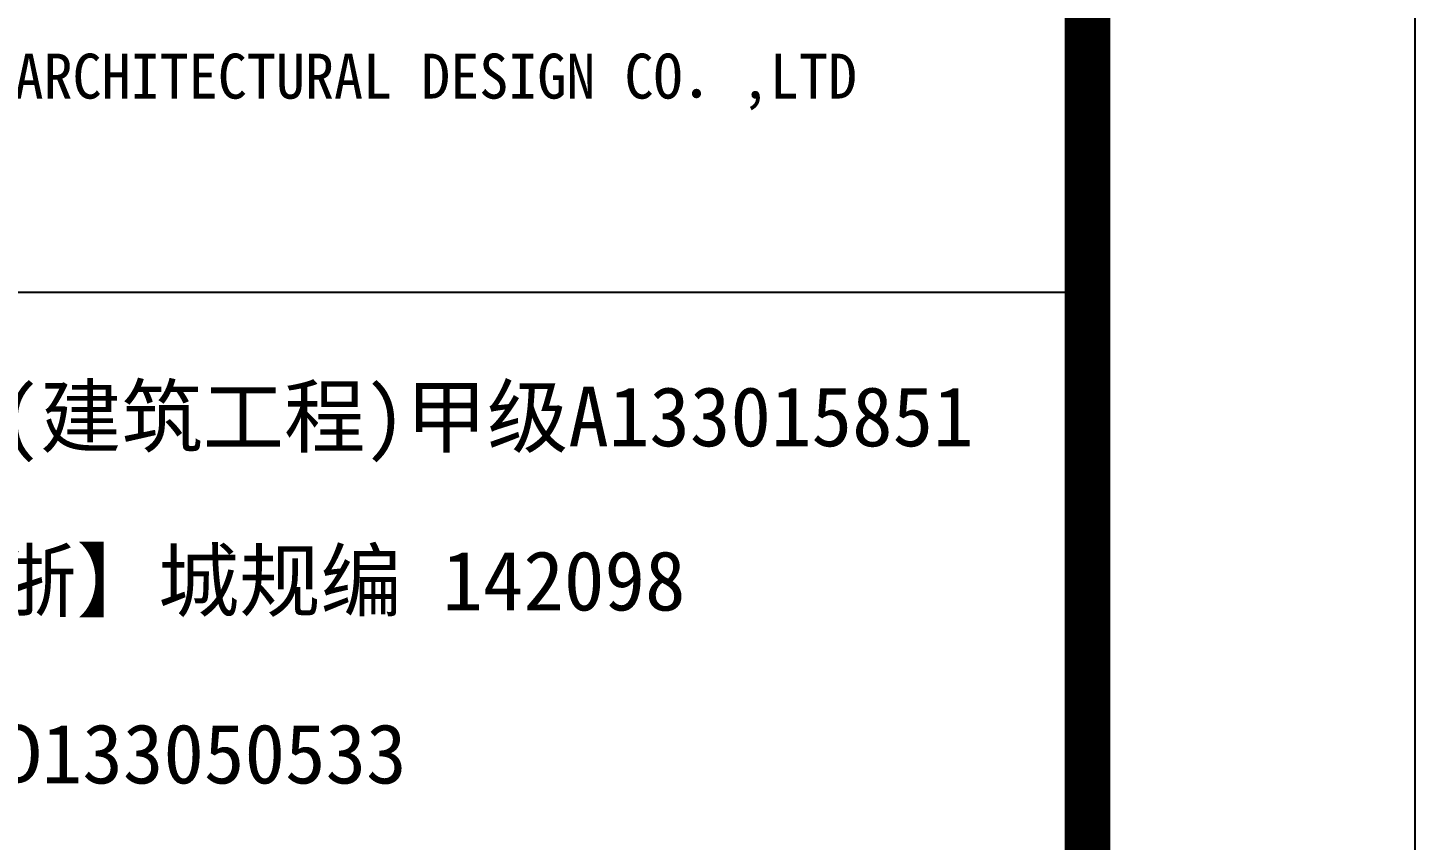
# Model space of a CAD drawing. Extents: x -248860 to 1018944, y -1060852 to 188626.
# Drawn here: x 983059 to 987292, y 69005 to 71484 of the extents above; entities that cross this region are included whole.
import ezdxf
from ezdxf.enums import TextEntityAlignment as Align

# ---------------------------------------------------------------- set-up
doc = ezdxf.new("R2010")
doc.units = 0
doc.header["$LTSCALE"] = 1000
doc.header["$MEASUREMENT"] = 0
doc.layers.add('WALL', color=6, linetype='CONTINUOUS')
doc.layers.add('图框', color=4, linetype='CONTINUOUS')
doc.styles.add('iIcon2', font='')
doc.styles.add('图框艺术体', font='simhei.ttf', dxfattribs={"width": 0.9})
doc.styles.get('iIcon2').set_extended_font_data('SimSun')

# ---------------------------------------------------------------- blocks, each defined once
blk = doc.blocks.new('sadf f')
at = {"layer": '图框'}
blk.add_line((727350.2, 391177.5), (733850.2, 391177.5), dxfattribs=at)
blk.add_lwpolyline([(650750.9, 339863.1), (734850.9, 339863.1), (734850.9, 399263.1), (650750.9, 399263.1)], close=True, dxfattribs=at)
at = {"layer": '图框', "const_width": 140}
for points in [[(653250.9, 398263.1), (733850.9, 398263.1), (733850.9, 340863.1), (653250.9, 340863.1)], [(733850.9, 398263.1), (727350.9, 398263.1), (727350.9, 340863.1), (733850.9, 340863.1)]]:
    blk.add_lwpolyline(points, close=True, dxfattribs=at)
at = {"layer": '图框', "style": '图框艺术体', "width": 0.95}
blk.add_text('ZHEJIANG YAOHUA PLANNING ＆ ARCHITECTURAL DESIGN CO．,LTD', height=137.125, dxfattribs=at).set_placement((730621.8, 391768.1), align=Align.CENTER)
at = {"layer": '图框', "style": 'iIcon2'}
for s, p in [('工程设计证书编号 建筑行业(建筑工程)甲级A133015851', (727432.6, 390707.2)), ('城乡规划编制证书编号 乙【浙】城规编 142098', (727419.8, 390206.3)), ('工程总承包证书编号 (一级)D133050533', (727438.6, 389678.5))]:
    blk.add_text(s, height=181.8, dxfattribs=at).set_placement(p)

msp = doc.modelspace()

# ---------------------------------------------------------------- block references
at = {"layer": 'WALL'}
msp.add_blockref('sadf f', (252440.6, -320500.6), dxfattribs=at)

doc.saveas('drawing.dxf')
